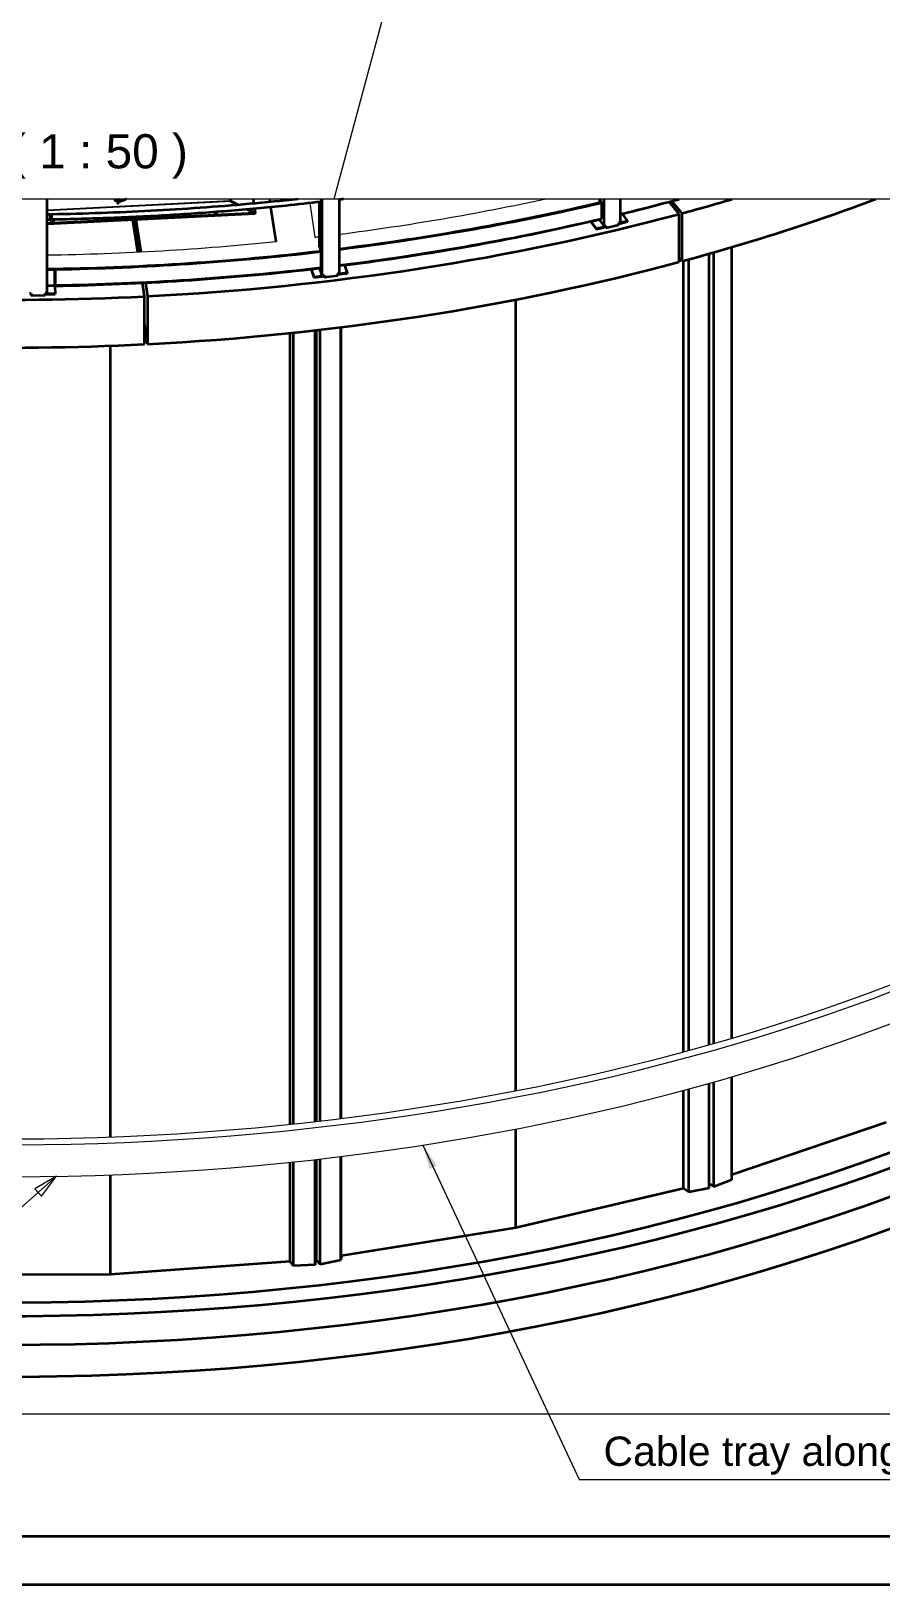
# Model space of a CAD drawing. Header units: millimetres. Extents: x 0 to 42050, y 0 to 29700.
# Drawn here: x 24623 to 28971, y 0 to 7953 of the extents above; entities that cross this region are included whole.
import ezdxf

# ---------------------------------------------------------------- set-up
doc = ezdxf.new("R2010")
doc.units = ezdxf.units.MM
doc.header["$LTSCALE"] = 50
doc.layers.get('0').update_dxf_attribs({"lineweight": 18})
for name, color, linetype, lineweight in [('Border', 7, 'Continuous', 35), ('Detail Boundary', 7, 'Continuous', 18), ('Symbol', 7, 'Continuous', 18), ('Visible', 7, 'Continuous', 35), ('Visible Narrow', 7, 'Continuous', 18)]:
    doc.layers.add(name, color=color, linetype=linetype, lineweight=lineweight)
doc.layers.add('P_Cable Ducts (CD)', color=30, linetype='Continuous', lineweight=18, true_color=0xff7f00)
doc.styles.add('Label Text', font='arial.ttf')
doc.styles.add('Note Text', font='arial.ttf')
doc.styles.add('Title', font='arial.ttf')
doc.dimstyles.new('Default - Method 2a$7', dxfattribs={"dimscale": 50, "dimtxt": 3, "dimasz": 2.5, "dimexe": 3, "dimexo": 0.5, "dimgap": 0.7, "dimtad": 0, "dimtoh": 1, "dimdec": 1, "dimrnd": 1e-08, "dimtxsty": 'Title', "dimcen": 0.09, "dimdle": 10, "dimclrd": 256, "dimclre": 256, "dimclrt": 7, "dimazin": 2, "dimtfac": 0.833333, "dimtdec": 1, "dimtmove": 0, "dimatfit": 3, "dimfxl": 1, "dimtolj": 1, "dimlwd": -1, "dimlwe": -1, "dimarcsym": 0})

# ---------------------------------------------------------------- blocks, each defined once
blk = doc.blocks.new('Borders Bigadan Border')
at = {"layer": 'Border'}
for p, q in [((20, 5), (836, 5)), ((841, 0), (0, 0))]:
    blk.add_line(p, q, dxfattribs=at)
blk = doc.blocks.new('2dTransSymbol1')
at = {"layer": 'Detail Boundary'}
blk.add_line((530.76, 169.09), (523.45, 141.87), dxfattribs=at)
at = {"layer": 'Detail Boundary', "flags": 128}
blk.add_lwpolyline([(381.65, 141.87), (381.65, 17.51), (631.88, 17.51), (631.88, 141.87), (381.65, 141.87)], dxfattribs=at)
blk = doc.blocks.new('Balloon35')
at = {"layer": 'Symbol'}
for p, q in [((495.05, 41.83), (492.85, 40.55)), ((493.18, 40.17), (495.05, 41.83)), ((493.51, 39.8), (495.05, 41.83)), ((493.18, 40.17), (461.04, 11.9)), ((492.85, 40.55), (493.51, 39.8))]:
    blk.add_line(p, q, dxfattribs=at)
at = {"layer": 'Symbol', "flags": 128}
blk.add_lwpolyline([(493.51, 39.8), (495.05, 41.83), (492.85, 40.55), (493.51, 39.8)], dxfattribs=at)
at = {"layer": 'Symbol'}
blk.add_circle((458.23, 9.43), 3.75, dxfattribs=at)
blk.add_solid([(493.51, 39.8), (495.05, 41.83), (492.85, 40.55), (493.51, 39.8)], dxfattribs=at)
at = {"layer": 'Symbol', "insert": (458.23, 9.43), "char_height": 2.5, "attachment_point": 5, "style": 'Note Text'}
blk.add_mtext('1', dxfattribs=at)

msp = doc.modelspace()

# ---------------------------------------------------------------- linework, layer by layer
at = {"layer": 'P_Cable Ducts (CD)'}
for p, q in [((25842.05, 7078.15), (25842.05, 7093.33)), ((25844.8, 7093.33), (25847.03, 7078.63)), ((25844.6, 7051.37), (25871.25, 6875.52)), ((25851.07, 7052), (25877.71, 6876.19)), ((26048.68, 7072.79), (26075.16, 6898.07))]:
    msp.add_line(p, q, dxfattribs=at)
for centre, major_axis, start_param, end_param in [((24500.67, 11326.38), (7830, 0), 4.9312777, 5.0710144), ((24500.67, 11326.38), (7830, 0), 4.738439, 4.8891747), ((24500.67, 11326.38), (7830, 0), 4.9148526, 4.9178202), ((24500.67, 11326.38), (8030, 0), 4.7428073, 4.7429516), ((24500.67, 6988.34), (-8203, 0), 1.3910011, 2.4609142), ((24500.67, 6988.34), (-8150, 0), 1.3910804, 2.4609142), ((24500.67, 6825.04), (-8203, 0), 1.3666191, 2.4609142)]:
    msp.add_ellipse(centre, major_axis=major_axis, ratio=0.5773503, start_param=start_param, end_param=end_param, dxfattribs=at)
at = {"layer": 'Visible'}
for p, q in [((24704.62, 6611.14), (24704.62, 7093.33)), ((25052.05, 7086.41), (25052.06, 7086.4)), ((25053.26, 7085.32), (25061.97, 7085.76)), ((25062.03, 7093.33), (25061.97, 7085.76)), ((25062.19, 7086.7), (25061.98, 7086.69)), ((25065.35, 7083.43), (25062.36, 7083.28)), ((25063.01, 7083.31), (25064.98, 7073.27)), ((25071.97, 7090.78), (25070.89, 7090.72)), ((25090.16, 7087.53), (25099.32, 7087.99)), ((25099.7, 7088.81), (25099.54, 7088.31)), ((25103.24, 7088.77), (25099.63, 7088.59)), ((25110.82, 7092.74), (25105.26, 7092.46)), ((25111.38, 7093.33), (25110.86, 7092.76)), ((25639.6, 7093.33), (25639.6, 7085.9)), ((25643.23, 7088.4), (25643.23, 7093.33)), ((25647.92, 7080.74), (25683.24, 7063.62)), ((25683.24, 7063.62), (25647.92, 7080.74)), ((25758.43, 7093.33), (25761.88, 7070.58)), ((26112.82, 6703.08), (26112.82, 7093.33)), ((26200.92, 6713.69), (26200.92, 7093.33)), ((27530.21, 7093.33), (27530.21, 7075.2)), ((27530.76, 7093.33), (27541.62, 7078.14)), ((27555.36, 6954.42), (27555.36, 7093.33)), ((27638.55, 6974.26), (27638.55, 7093.33)), ((25769.25, 7021.96), (24704.62, 6968.18)), ((25769.25, 7018.69), (24704.62, 6964.92)), ((24722.01, 7012.11), (24721.2, 7012.1)), ((24722.01, 7012.11), (24723.75, 7012.99)), ((24729.01, 7012.22), (24727.24, 7013.05)), ((24729.07, 7012.23), (24729.01, 7012.22)), ((25069.99, 7070.65), (25066.01, 7070.45)), ((25730.48, 7040.74), (25769.25, 7021.96)), ((25769.25, 7021.96), (25730.48, 7040.74)), ((25765.92, 7043.94), (25769.25, 7021.96)), ((25769.25, 7018.69), (25769.25, 7021.96)), ((25769.25, 7018.69), (25769.25, 7021.96)), ((26097.91, 6848.85), (26097.91, 7078.43)), ((27541.62, 7078.14), (27541.62, 6992.41)), ((27647.59, 7017.79), (27638.55, 7015.63)), ((27647.59, 7017.79), (27674.31, 6980.43)), ((24722.35, 6991.11), (24721.53, 6991.1)), ((24722.35, 6991.11), (24724.12, 6990.29)), ((24729.35, 6991.23), (24727.61, 6990.35)), ((24729.41, 6991.23), (24729.35, 6991.23)), ((27486.77, 6979.44), (27530.08, 6989.77)), ((27486.77, 6979.44), (27513.49, 6942.09)), ((27486.77, 6976.99), (27486.77, 6979.44)), ((27486.77, 6976.99), (27513.49, 6939.64)), ((27513.49, 6942.09), (27551.38, 6951.12)), ((27513.49, 6939.64), (27551.38, 6948.67)), ((27513.49, 6942.09), (27513.49, 6939.64)), ((27551.93, 6959.22), (27529.69, 6990.32)), ((27541.62, 6992.41), (27541.19, 6993.01)), ((27551.38, 6951.12), (27556.93, 6952.44)), ((27551.38, 6948.67), (27559.7, 6950.66)), ((27551.93, 6959.22), (27555.36, 6954.42)), ((27563.68, 6956.41), (27555.36, 6954.42)), ((27555.49, 6954.45), (27556.93, 6952.44)), ((27556.93, 6954.8), (27556.93, 6952.44)), ((27559.7, 6955.46), (27559.7, 6950.66)), ((27562.54, 6956.13), (27562.54, 6948.21)), ((27563.68, 6946.61), (27562.54, 6948.21)), ((27563.68, 6946.61), (27630.23, 6962.47)), ((27563.68, 6956.41), (27563.68, 6946.61)), ((27638.55, 6974.26), (27630.23, 6972.27)), ((27630.23, 6962.47), (27630.23, 6972.27)), ((27630.23, 6967.47), (27636.42, 6968.95)), ((27630.87, 6972.43), (27630.87, 6970.07)), ((27630.87, 6970.07), (27636.42, 6971.4)), ((27674.31, 6980.43), (27636.42, 6971.4)), ((27636.42, 6968.95), (27674.31, 6977.98)), ((27674.31, 6980.43), (27674.31, 6977.98)), ((26097.91, 6848.85), (26105.47, 6827.94)), ((25173.97, 6825.32), (25173.97, 6822.47)), ((26101.78, 6838.13), (26101.78, 6827.04)), ((26105.47, 6827.94), (26105.47, 6742.21)), ((24744.9, 6733.65), (24744.74, 6736.54)), ((24744.9, 6652), (24744.9, 6733.65)), ((24746.05, 6736.56), (24746.21, 6733.68)), ((24746.05, 6654.91), (24746.05, 6736.56)), ((24746.21, 6733.68), (24746.21, 6652.03)), ((26055.78, 6734.87), (26099.43, 6740.12)), ((26055.78, 6734.87), (26070.07, 6695.3)), ((26055.78, 6732.42), (26055.78, 6734.87)), ((26055.78, 6732.42), (26070.07, 6692.85)), ((26070.07, 6695.3), (26110.2, 6700.14)), ((26070.07, 6692.85), (26110.2, 6697.69)), ((26070.07, 6695.3), (26070.07, 6692.85)), ((26110.98, 6708.17), (26098.73, 6742.08)), ((26105.47, 6742.21), (26105.24, 6742.84)), ((26110.2, 6700.14), (26116.08, 6700.84)), ((26110.2, 6697.69), (26119.01, 6698.75)), ((26110.98, 6708.17), (26112.82, 6703.08)), ((26121.63, 6704.14), (26112.82, 6703.08)), ((26115.17, 6703.36), (26116.08, 6700.84)), ((26116.08, 6703.47), (26116.08, 6700.84)), ((26119.01, 6703.83), (26119.01, 6698.75)), ((26121.01, 6704.07), (26121.01, 6696.04)), ((26121.63, 6694.34), (26121.01, 6696.04)), ((26121.63, 6704.14), (26121.63, 6694.34)), ((26121.63, 6694.34), (26192.11, 6702.83)), ((26200.92, 6713.69), (26192.11, 6712.63)), ((26192.11, 6702.83), (26192.11, 6712.63)), ((26192.11, 6707.55), (26200.27, 6708.53)), ((26194.39, 6712.91), (26194.39, 6710.27)), ((26194.39, 6710.27), (26200.27, 6710.98)), ((26240.4, 6715.82), (26200.27, 6710.98)), ((26200.27, 6708.53), (26240.4, 6713.37)), ((26226.11, 6755.38), (26200.92, 6752.35)), ((26226.11, 6755.38), (26240.4, 6715.82)), ((26240.4, 6715.82), (26240.4, 6713.37)), ((24623.64, 6610.22), (24614.64, 6610.12)), ((24623.58, 6610.22), (24623.58, 6602.16)), ((24623.64, 6600.42), (24623.58, 6602.16)), ((24623.64, 6610.22), (24623.64, 6600.42)), ((24704.62, 6611.14), (24695.62, 6611.04)), ((24695.62, 6601.24), (24695.62, 6611.04)), ((24696.29, 6611.04), (24696.47, 6605.87)), ((24696.47, 6611.05), (24696.47, 6605.87)), ((24696.47, 6605.87), (24705.47, 6605.97)), ((24699.47, 6611.08), (24699.47, 6608.35)), ((24699.47, 6608.35), (24705.47, 6608.42)), ((24745.09, 6649.29), (24704.62, 6648.83)), ((24746.46, 6608.88), (24705.47, 6608.42)), ((24705.47, 6605.97), (24746.46, 6606.43)), ((24745.09, 6649.29), (24746.46, 6608.88)), ((24746.21, 6652.03), (24746.05, 6654.91)), ((24746.46, 6608.88), (24746.46, 6606.43)), ((24623.64, 6600.42), (24695.62, 6601.24))]:
    msp.add_line(p, q, dxfattribs=at)
at = {"layer": 'Visible', "color": 9, "true_color": 0xc0c0c0}
for p, q in [((27937.76, 7016.61), (27887.05, 7079.4)), ((27901.55, 7083.31), (27952.26, 7020.52)), ((25149.12, 7000.52), (25149.12, 7001.45)), ((27937.76, 6771.66), (27937.76, 7016.61)), ((27952.26, 7020.52), (27952.26, 6775.57)), ((25168.63, 6822.21), (25143.64, 6987.09)), ((25173.75, 6829.03), (25149.76, 6987.4)), ((25159.58, 6987.9), (25184.57, 6823.01)), ((28208.03, 2797.95), (28208.03, 6847.77)), ((25174.13, 6822.48), (25173.75, 6829.03)), ((27952.26, 6775.57), (27937.76, 6793.52)), ((27960.9, 2728.08), (27960.9, 6777.9)), ((27987.4, 2735.29), (27987.4, 6785.11)), ((28092.46, 2764.53), (28092.46, 6814.35)), ((28115.78, 2771.17), (28115.78, 6820.99)), ((25203.02, 6595.21), (25192.57, 6664.23)), ((25208.5, 6665.03), (25218.96, 6596.01)), ((25203.02, 6350.26), (25203.02, 6595.21)), ((25218.96, 6596.01), (25218.96, 6351.06)), ((27102.19, 2529.09), (27102.19, 6578.91)), ((25218.96, 6351.06), (25203.02, 6456.25)), ((25203.02, 6386.76), (25213.44, 6387.5)), ((25948.52, 2357.78), (25948.52, 6407.6)), ((25966.05, 2359.62), (25966.05, 6409.44)), ((26076.77, 2371.76), (26076.77, 6421.58)), ((26077.98, 2371.89), (26077.98, 6421.72)), ((26083.87, 2372.57), (26083.87, 6422.39)), ((26102.27, 2374.68), (26102.27, 6424.51)), ((26207.33, 2387.26), (26207.33, 6437.08)), ((26209.41, 2387.51), (26209.41, 6437.34)), ((25029.15, 2292.83), (25029.15, 6342.66)), ((28092.46, 2030.85), (28092.46, 2567.17)), ((28115.78, 2037.49), (28115.78, 2573.75)), ((28208.03, 2073.08), (28208.03, 2600.32)), ((27960.9, 2028.24), (27960.9, 2531.01)), ((27987.4, 2010.26), (27987.4, 2538.16)), ((27102.19, 1827.68), (27102.19, 2333.51)), ((28997.87, 2367.34), (28208.03, 2099.07)), ((25948.52, 1655.12), (25948.52, 2163.39)), ((25966.05, 1633.79), (25966.05, 2165.21)), ((26076.77, 1637.98), (26076.77, 2177.27)), ((26077.98, 1664.06), (26077.98, 2177.41)), ((26083.87, 1664.73), (26083.87, 2178.08)), ((26102.27, 1640.9), (26102.27, 2180.18)), ((26207.33, 1661.49), (26207.33, 2192.67)), ((26209.41, 1685.06), (26209.41, 2192.92)), ((25029.15, 1589.73), (25029.15, 2098.87)), ((28208.03, 2073.08), (28115.78, 2037.49)), ((27960.9, 2028.24), (27102.19, 1827.68)), ((27987.4, 2010.26), (27960.9, 2028.24)), ((28092.46, 2030.85), (27987.4, 2010.26)), ((28115.78, 2037.49), (28092.46, 2054.1)), ((27102.19, 1827.68), (26209.41, 1685.06)), ((26083.87, 1664.73), (26077.98, 1681.82)), ((26209.41, 1685.06), (26207.33, 1661.49)), ((25948.52, 1655.12), (25029.15, 1589.73)), ((25966.05, 1633.79), (25948.52, 1655.12)), ((26076.77, 1637.98), (25966.05, 1633.79)), ((26077.98, 1664.06), (26076.77, 1637.98)), ((26102.27, 1640.9), (26083.87, 1664.73)), ((26207.33, 1661.49), (26102.27, 1640.9)), ((25029.15, 1589.73), (24102.86, 1585.4))]:
    msp.add_line(p, q, dxfattribs=at)
at = {"layer": 'Visible'}
msp.add_arc((25080.03, 7099.19), 16, 240.71033, 305.072958, dxfattribs=at)
for centre, major_axis, ratio, start_param, end_param in [((25051.64, 7097.76), (0.58, -11.56), 0.0711624, 5.1017103, 7.4574712), ((25061.6, 7098.26), (0.76, -14.98), 0.0711624, 5.6987036, 7.5150925), ((25061.6, 7098.26), (0.58, -11.56), 0.0711624, 0, 1.1266802), ((25064.59, 7098.41), (1.41, -27.96), 0.0711624, 5.8261419, 7.667699), ((25064.59, 7098.41), (0.76, -14.98), 0.0711624, 0, 1.2212162), ((25068.58, 7098.61), (1.41, -27.96), 0.0711624, 0, 1.3771893), ((25071.57, 7098.77), (0.68, -13.54), 0.0711624, 5.343657, 7.437472), ((25071.57, 7098.77), (0.4, -7.99), 0.0711624, 0, 0.819517), ((25088.5, 7099.62), (0.68, -13.54), 0.0711624, 0.044751, 1.0841689), ((25098.96, 7100.15), (0.58, -11.57), 0.0711624, 0.1972913, 0.9370987), ((25110.42, 7100.73), (0.4, -7.99), 0.0711624, 0, 0.3846868), ((26105.36, 7092.77), (1.79, -14.89), 0.166711, 5.8130965, 7.8718648), ((24500.67, 11311.69), (8074.5, 0), 0.5773503, 5.1115172, 5.1521029), ((24500.67, 11283.11), (8030, 0), 0.5773503, 5.1142847, 5.1547956), ((24721.18, 7001.6), (0.21, -13.45), 0.0222963, 0, 3.1415927), ((24722.18, 7001.61), (0.17, -10.5), 0.0227512, 0, 3.1415927), ((24729.18, 7001.73), (0.22, -13.45), 0.0231049, 5.6191484, 10.088498), ((24729.18, 7001.73), (-0.18, 10.8), 0.0231049, 2.9160083, 6.5077492), ((24729.18, 7001.73), (0.17, -10.5), 0.0227512, 0.0110131, 3.1305795), ((25149.43, 7005.14), (-8, 0), 0.5773503, 0.99536, 2.3070599), ((25567.83, 7026.27), (8, 0), 0.5773503, 3.0597858, 6.6297657), ((25567.83, 7023.01), (-8, 0), 0.5773503, 5.2646735, 5.9218182), ((25567.83, 7023.01), (8, 0), 0.5773503, 0.3613671, 1.2831007), ((24500.67, 11393.34), (8069.5, 0), 0.5773503, 4.9246802, 5.0987762), ((24500.67, 11393.34), (8074.5, 0), 0.5773503, 4.9245467, 5.0985243), ((24731.03, 6984), (8, 0), 0.5773503, 1.784137, 7.5080686), ((24731.03, 6980.74), (8, 0), 0.5773503, 0.3613671, 2.7802255), ((24500.67, 11311.69), (8074.5, 0), 0.5773503, 4.9245467, 5.0985243), ((24500.67, 11283.11), (8030, 0), 0.5773503, 4.9289558, 5.0937953), ((24500.67, 11393.34), (8069.5, 0), 0.5773503, 4.7428019, 4.9125949), ((24500.67, 11393.34), (8074.5, 0), 0.5773503, 4.7428019, 4.9124693), ((24500.67, 11393.34), (8069.5, 0), 0.5773503, 4.7376656, 4.7426396), ((24500.67, 11393.34), (8074.5, 0), 0.5773503, 4.73765, 4.7426396), ((24500.67, 11283.11), (8030, 0), 0.5773503, 4.7428317, 4.9072817), ((24500.67, 11311.69), (8074.5, 0), 0.5773503, 4.7428019, 4.9124693), ((24500.67, 11311.69), (8074.5, 0), 0.5773503, 4.73765, 4.7426396)]:
    msp.add_ellipse(centre, major_axis=major_axis, ratio=ratio, start_param=start_param, end_param=end_param, dxfattribs=at)
at = {"layer": 'Visible', "color": 9, "true_color": 0xc0c0c0}
for centre, major_axis, start_param, end_param in [((24500.67, 11283.11), (8150, 0), 5.1497029, 5.1849234), ((24500.67, 11038.16), (-8150, 0), 2.0081102, 2.1473237), ((24500.67, 11283.11), (8150, 0), 4.800637, 5.1477397), ((24500.67, 11038.16), (-8150, 0), 1.6590444, 2.006147), ((24500.67, 11283.11), (8150, 0), 4.5326779, 4.7986738), ((24500.67, 11038.16), (-8150, 0), 1.3910804, 1.6570812), ((24500.67, 6253.49), (8326.9, 0), 4.0038935, 5.3507229), ((24500.67, 6237.16), (8420, 0), 4.0133306, 5.3520456), ((24500.67, 6090.19), (-8420, 0), 0.871738, 2.227278), ((24500.67, 6090.19), (-8420, 0), 0.871738, 2.227278), ((24500.67, 5926.89), (8420, 0), 4.0133306, 5.3875878)]:
    msp.add_ellipse(centre, major_axis=major_axis, ratio=0.5773503, start_param=start_param, end_param=end_param, dxfattribs=at)
at = {"layer": 'Visible'}
for points, knots in [([(25989.67, 7093.33), (25906.51, 7084.32), (25823.1, 7076.05), (25655.87, 7061.05), (25572.05, 7054.31), (25404.09, 7042.35), (25319.95, 7037.13), (25151.41, 7028.23), (25067.03, 7024.54), (24898.09, 7018.71), (24813.54, 7016.56), (24728.96, 7015.17)], [4.92656805, 4.92656805, 4.92656805, 4.92656805, 4.95803564, 4.95803564, 4.98950324, 4.98950324, 5.02097083, 5.02097083, 5.05243842, 5.05243842, 5.08390601, 5.08390601, 5.08390601, 5.08390601]), ([(26108.09, 7079.62), (26047.46, 7072.52), (25986.69, 7065.82), (25827.05, 7049.31), (25727.97, 7040.15), (25529.29, 7023.99), (25429.69, 7016.97), (25230.1, 7005.09), (25130.12, 7000.22), (24929.91, 6992.63), (24829.68, 6989.92), (24729.4, 6988.28)], [4.91200641, 4.91200641, 4.91200641, 4.91200641, 4.93496565, 4.93496565, 4.97220074, 4.97220074, 5.00943583, 5.00943583, 5.04667092, 5.04667092, 5.08390601, 5.08390601, 5.08390601, 5.08390601]), ([(25103.24, 7088.77), (25103.45, 7088.78), (25103.66, 7088.83), (25104.02, 7088.97), (25104.18, 7089.07), (25104.45, 7089.29), (25104.56, 7089.41), (25104.74, 7089.65), (25104.8, 7089.76), (25104.92, 7090.01), (25104.96, 7090.13), (25105.07, 7090.49), (25105.1, 7090.7), (25105.17, 7091.15), (25105.19, 7091.4), (25105.23, 7091.95), (25105.25, 7092.25), (25105.27, 7092.82), (25105.28, 7093.07), (25105.29, 7093.33)], [5.32966709, 5.32966709, 5.32966709, 5.32966709, 5.35400758, 5.35400758, 5.38075169, 5.38075169, 5.41394954, 5.41394954, 5.45755362, 5.45755362, 5.5287029, 5.5287029, 5.6836541, 5.6836541, 5.83860531, 5.83860531, 5.99355651, 5.99355651, 6.10442309, 6.10442309, 6.10442309, 6.10442309]), ([(25639.59, 7086.23), (25639.82, 7085.53), (25640.15, 7084.87), (25640.6, 7084.11), (25640.68, 7083.97), (25640.77, 7083.83)], [0.13234113, 0.13234113, 0.13234113, 0.13234113, 0.27672696, 0.27672696, 0.30863772, 0.30863772, 0.30863772, 0.30863772]), ([(25647.92, 7080.74), (25647.27, 7080.97), (25646.51, 7081.22), (25645.15, 7081.69), (25644.57, 7081.89), (25642.95, 7082.52), (25641.94, 7082.98), (25640.99, 7083.66), (25640.83, 7083.78), (25640.02, 7084.49), (25639.6, 7085.19), (25639.6, 7085.9)], [-1, -1, -1, -1, -0.7795377, -0.7795377, -0.6226663, -0.6226663, -0.3366342, -0.3366342, -0.276727, -0.276727, 0, 0, 0, 0]), ([(25639.91, 7085.11), (25639.99, 7084.92), (25640.07, 7084.77), (25640.25, 7084.44), (25640.35, 7084.28), (25640.52, 7084.06), (25640.6, 7083.98), (25640.67, 7083.92)], [0, 0, 0, 0, 0.1084499, 0.1084499, 0.2743808, 0.2743808, 0.41045004, 0.41045004, 0.41045004, 0.41045004]), ([(25647.92, 7080.74), (25647.41, 7081.07), (25646.95, 7081.52), (25646.2, 7082.41), (25645.9, 7082.81), (25645.09, 7083.99), (25644.6, 7084.81), (25644.08, 7085.79), (25644, 7085.96), (25643.53, 7086.91), (25643.23, 7087.69), (25643.23, 7088.4)], [-1, -1, -1, -1, -0.7795377, -0.7795377, -0.6226663, -0.6226663, -0.3366342, -0.3366342, -0.276727, -0.276727, 0, 0, 0, 0]), ([(24727.24, 7013.05), (24727.05, 7013.13), (24726.84, 7013.21), (24726.38, 7013.34), (24726.13, 7013.39), (24725.62, 7013.43), (24725.36, 7013.42), (24724.85, 7013.36), (24724.6, 7013.31), (24724.15, 7013.17), (24723.94, 7013.08), (24723.75, 7012.99)], [3.746242328, 3.746242328, 3.746242328, 3.746242328, 3.750647577, 3.750647577, 3.755052826, 3.755052826, 3.759458074, 3.759458074, 3.763863323, 3.763863323, 3.768268571, 3.768268571, 3.768268571, 3.768268571]), ([(24724.12, 6990.29), (24724.31, 6990.2), (24724.52, 6990.12), (24724.98, 6990), (24725.23, 6989.95), (24725.74, 6989.91), (24726, 6989.92), (24726.51, 6989.97), (24726.75, 6990.03), (24727.21, 6990.17), (24727.42, 6990.26), (24727.61, 6990.35)], [0.604649675, 0.604649675, 0.604649675, 0.604649675, 0.609054923, 0.609054923, 0.613460172, 0.613460172, 0.617865421, 0.617865421, 0.622270669, 0.622270669, 0.626675918, 0.626675918, 0.626675918, 0.626675918])]:
    msp.add_open_spline(points, degree=3, knots=knots, dxfattribs=at)
for points, weights in [([(25052.06, 7086.4), (25052.28, 7085.88), (25053.26, 7085.32)], [1.07701434787, 1.08244768075, 1]), ([(25053.26, 7085.32), (25052.31, 7089.48), (25052.88, 7093.33)], [1, 1.12213224426, 1.05142372346]), ([(25089.56, 7087.75), (25089.81, 7087.64), (25090.16, 7087.53)], [1.0177780221, 1.01420651577, 1]), ([(25090.16, 7087.53), (25089.83, 7089), (25089.67, 7090.33)], [1, 1.01894585085, 1.01897737212]), ([(25099.97, 7093.33), (25099.95, 7090.87), (25099.32, 7087.99)], [1.00216414881, 1.03684003015, 1]), ([(25099.32, 7087.99), (25099.5, 7088.16), (25099.54, 7088.31)], [1, 1.01755124591, 1.01887024542])]:
    msp.add_rational_spline(points, weights, degree=2, dxfattribs=at)
for points in [[(25639.6, 7085.97), (25639.69, 7085.68), (25639.79, 7085.4), (25639.91, 7085.12)], [(26221.01, 7093.33), (26214.31, 7092.49), (26207.62, 7091.65), (26200.92, 7090.82)], [(24720.97, 7015.05), (24715.52, 7014.96), (24710.07, 7014.88), (24704.62, 7014.8)], [(24721.39, 6988.15), (24715.8, 6988.06), (24710.21, 6987.98), (24704.62, 6987.89)]]:
    msp.add_open_spline(points, degree=3, dxfattribs=at)
at = {"layer": 'Visible Narrow'}
for p, q in [((24704.62, 7038.68), (25639.6, 7085.9)), ((25647.92, 7080.74), (24704.62, 7033.09)), ((25639.6, 7088.22), (25643.23, 7088.4)), ((25646.01, 7093.33), (25647.92, 7080.74)), ((27551.38, 6948.67), (27551.38, 6951.12)), ((27636.42, 6971.4), (27636.42, 6968.95)), ((26110.2, 6697.69), (26110.2, 6700.14)), ((26200.27, 6710.98), (26200.27, 6708.53)), ((24705.47, 6608.42), (24705.47, 6605.97))]:
    msp.add_line(p, q, dxfattribs=at)
for centre, major_axis, ratio, start_param, end_param in [((25102.66, 7100.34), (0.58, -11.57), 0.0711624, 0, 0.9169852), ((24723.94, 7001.64), (0.18, -11.35), 0.0227512, 6.2721722, 9.4357911), ((24727.42, 7001.7), (0.18, -11.35), 0.0227512, 0.0110131, 3.1305795)]:
    msp.add_ellipse(centre, major_axis=major_axis, ratio=ratio, start_param=start_param, end_param=end_param, dxfattribs=at)

# ---------------------------------------------------------------- block references
at = {"xscale": 50, "yscale": 50, "zscale": 50}
for name in ['Borders Bigadan Border', '2dTransSymbol1']:
    msp.add_blockref(name, (0, 0), dxfattribs=at)
at = {"layer": 'Symbol', "xscale": 50, "yscale": 50, "zscale": 50}
msp.add_blockref('Balloon35', (0, 0), dxfattribs=at)

# ---------------------------------------------------------------- texts
at = {"layer": 'Symbol', "insert": (24325.07, 7197.94), "char_height": 175, "attachment_point": 7, "style": 'Label Text'}
msp.add_mtext('J ( 1 : 50 )', dxfattribs=at)
at = {"layer": 'Symbol', "color": 7, "insert": (27551.56, 564.17), "char_height": 150, "width": 2422.4086, "attachment_point": 7, "style": 'Title'}
msp.add_mtext('\\fArial|b0|i0;Cable tray along tank side', dxfattribs=at)

# ---------------------------------------------------------------- leaders
at = {"layer": 'Symbol', "annotation_type": 0, "has_hookline": 1, "hookline_direction": 0, "text_width": 2403.79}
msp.add_leader([(26627.64, 2251.01), (27426.56, 539.17), (27551.56, 539.17)], dimstyle='Default - Method 2a$7', override={"dimgap": 0, "dimtad": 1}, dxfattribs=at)

doc.saveas('drawing.dxf')
